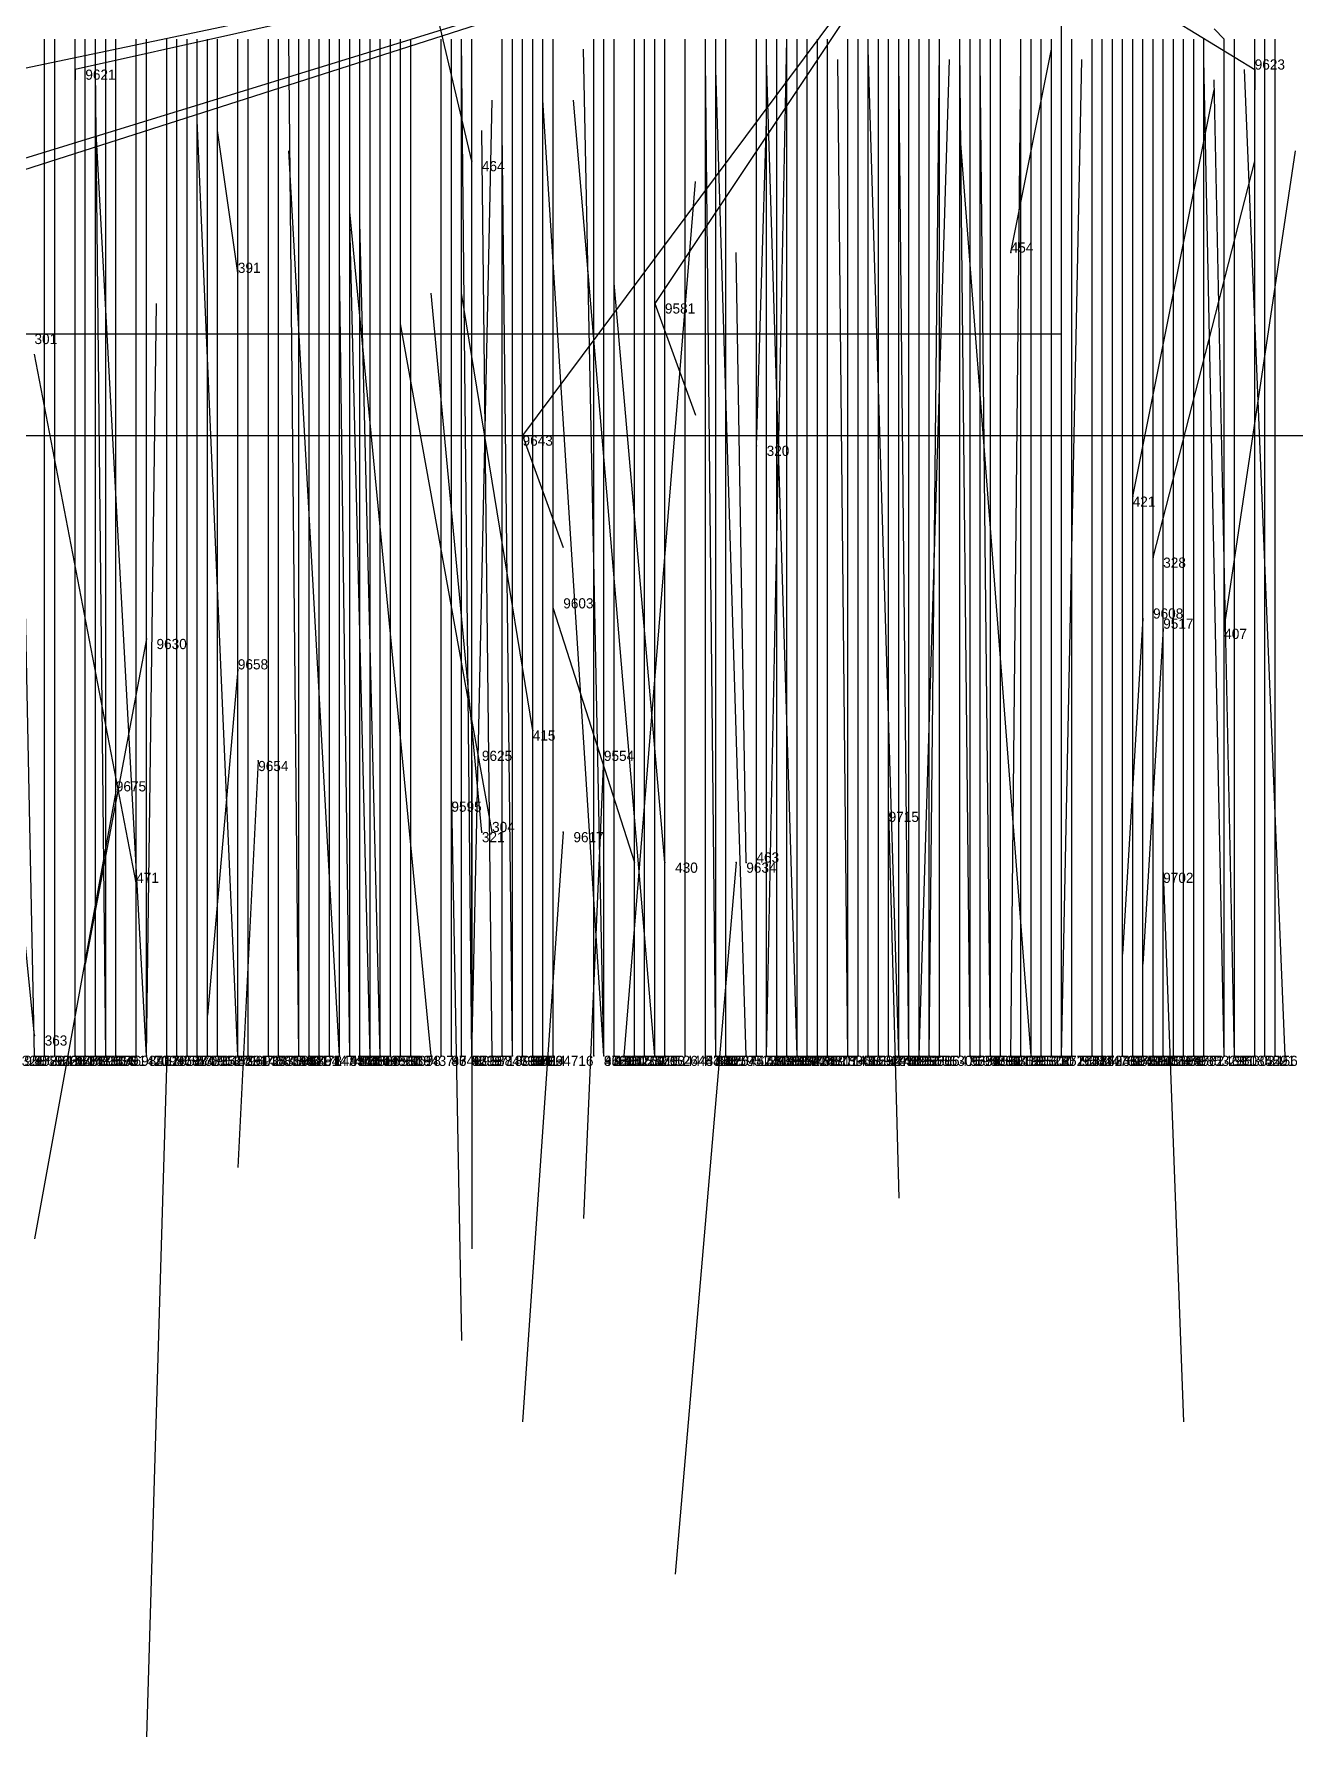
# Model space of a CAD drawing. Extents: x -0.07 to 1.1, y -0.07 to 1.1.
# Drawn here: x 0.315 to 0.439, y -0.067 to 0.1005 of the extents above; entities that cross this region are included whole.
import ezdxf

# ---------------------------------------------------------------- set-up
doc = ezdxf.new("R2010")
doc.units = 0
for name, color, linetype in [('Clients', 3, 'CONTINUOUS'), ('Facilities', 3, 'CONTINUOUS'), ('Facilities_lines', 3, 'CONTINUOUS'), ('Min_max_boxes', 1, 'CONTINUOUS'), ('Normals', 1, 'CONTINUOUS'), ('Source_points', 5, 'CONTINUOUS'), ('Text', 3, 'CONTINUOUS')]:
    doc.layers.add(name, color=color, linetype=linetype)

msp = doc.modelspace()

# ---------------------------------------------------------------- linework, layer by layer
at = {"layer": 'Clients', "color": 5}
for p in [(0.319, 0.097, 1), (0.435, 0.097, 1), (0.376, 0.074, 1), (0.363, 0.061, 1)]:
    msp.add_point(p, dxfattribs=at)
at = {"layer": 'Facilities', "color": 3}
for p in [(0.358, 0.088), (0.411, 0.079), (0.335, 0.077), (0.386, 0.06), (0.423, 0.055), (0.425, 0.049), (0.366, 0.044, 1), (0.424, 0.043, 1), (0.426, 0.042, 1), (0.432, 0.042), (0.326, 0.041, 1), (0.335, 0.038, 1), (0.364, 0.032), (0.337, 0.029, 1), (0.358, 0.029, 1), (0.371, 0.03, 1), (0.323, 0.026, 1), (0.356, 0.025, 1), (0.399, 0.024, 1), (0.359, 0.022), (0.36, 0.022), (0.367, 0.022, 1), (0.377, 0.019), (0.384, 0.019, 1), (0.385, 0.019), (0.325, 0.017), (0.426, 0.018, 1), (0.315, 0.002), (0.315, 0, 0.932), (0.316, 0, 0.652), (0.317, 0, 0.314), (0.317, 0, 0.78), (0.317, 0, 0.776), (0.319, 0, 0.247), (0.319, 0, 0.321), (0.319, 0, 0.682), (0.32, 0, 0.21), (0.32, 0, 0.373), (0.32, 0, 0.486), (0.321, 0, 0.423), (0.322, 0, 0.055), (0.322, 0, 0.09), (0.322, 0, 0.772), (0.323, 0, 0.309), (0.323, 0, 0.373), (0.325, 0, 0.502), (0.326, 0, 0.209), (0.326, 0, 0.026), (0.326, 0, 0.992), (0.326, 0, 0.778), (0.328, 0, 0.469), (0.328, 0, 0.997), (0.329, 0, 0.34), (0.329, 0, 0.661), (0.33, 0, 0.637), (0.331, 0, 0.423), (0.332, 0, 0.409), (0.332, 0, 0.762), (0.333, 0, 0.617), (0.335, 0, 0.032), (0.335, 0, 0.418), (0.335, 0, 0.714), (0.336, 0, 0.491), (0.336, 0, 0.916), (0.338, 0, 0.494), (0.338, 0, 0.691), (0.339, 0, 0.411), (0.339, 0, 0.42), (0.341, 0, 0.086), (0.341, 0, 0.15), (0.341, 0, 0.415), (0.341, 0, 0.866), (0.342, 0, 0.501), (0.342, 0, 0.401), (0.342, 0, 0.51), (0.343, 0, 0.385), (0.344, 0, 0.324), (0.345, 0, 0.026), (0.345, 0, 0.63), (0.346, 0, 0.72), (0.346, 0, 0.862), (0.346, 0, 0.998), (0.347, 0, 0.181), (0.347, 0, 0.498), (0.347, 0, 0.29), (0.347, 0, 0.438), (0.347, 0, 0.864), (0.348, 0, 0.996), (0.348, 0, 0.912), (0.348, 0, 0.762), (0.349, 0, 0.988), (0.349, 0, 0.876), (0.35, 0, 0.229), (0.35, 0, 0.608), (0.35, 0, 0.81), (0.351, 0, 0.661), (0.352, 0, 0.179), (0.352, 0, 0.816), (0.354, 0, 0.017), (0.355, 0, 0.242), (0.355, 0, 0.267), (0.355, 0, 0.448), (0.356, 0, 0.845), (0.357, 0, 0.498), (0.358, 0, 0.527), (0.358, 0, 0.921), (0.358, 0, 0.995), (0.358, 0, 0.964), (0.36, 0, 0.981), (0.361, 0, 0.307), (0.361, 0, 0.373), (0.362, 0, 0.389), (0.362, 0, 0.766), (0.362, 0, 0.98), (0.363, 0, 0.875), (0.363, 0, 0.859), (0.364, 0, 0.172), (0.364, 0, 0.312), (0.365, 0, 0.11), (0.366, 0, 0.474), (0.37, 0, 0.296), (0.371, 0, 0.219), (0.371, 0, 0.063), (0.371, 0, 0.906), (0.371, 0, 0.961), (0.372, 0, 0.308), (0.373, 0, 0.999), (0.374, 0, 0.302), (0.374, 0, 0.711), (0.374, 0, 0.603), (0.375, 0, 0.657), (0.376, 0, 0.038), (0.376, 0, 0.428), (0.377, 0, 0.572), (0.379, 0, 0.142), (0.381, 0, 0.24), (0.381, 0, 0.453), (0.381, 0, 0.306), (0.381, 0, 0.575), (0.382, 0, 0.064), (0.382, 0, 0.446), (0.382, 0, 0.292), (0.382, 0, 0.634), (0.383, 0, 0.562), (0.385, 0, 0.956), (0.386, 0, 0.321), (0.386, 0, 0.544), (0.386, 0, 0.744), (0.387, 0, 0.077), (0.387, 0, 0.12), (0.387, 0, 0.483), (0.387, 0, 0.872), (0.387, 0, 0.912), (0.388, 0, 0.772), (0.389, 0, 0.319), (0.389, 0, 0.322), (0.389, 0, 0.268), (0.389, 0, 0.913), (0.39, 0, 0.051), (0.39, 0, 0.453), (0.39, 0, 0.4), (0.39, 0, 0.886), (0.391, 0, 0.391), (0.391, 0, 0.547), (0.392, 0, 0.346), (0.392, 0, 0.394), (0.392, 0, 0.335), (0.393, 0, 0.652), (0.393, 0, 0.783), (0.395, 0, 0.236), (0.395, 0, 0.051), (0.395, 0, 0.664), (0.396, 0, 0.243), (0.397, 0, 0.911), (0.398, 0, 0.124), (0.398, 0, 0.723), (0.399, 0, 0.275), (0.4, 0, 0.299), (0.4, 0, 0.932), (0.401, 0, 0.072), (0.401, 0, 0.411), (0.401, 0, 0.516), (0.402, 0, 0.247), (0.402, 0, 0.968), (0.403, 0, 0.717), (0.403, 0, 0.951), (0.404, 0, 0.512), (0.406, 0, 0.283), (0.406, 0, 0.576), (0.406, 0, 0.876), (0.407, 0, 0.79), (0.407, 0, 0.861), (0.407, 0, 0.938), (0.408, 0, 0.141), (0.408, 0, 0.471), (0.409, 0, 0.067), (0.409, 0, 0.445), (0.409, 0, 0.594), (0.41, 0, 0.498), (0.41, 0, 0.71), (0.41, 0, 0.55), (0.411, 0, 0.075), (0.412, 0, 0.259), (0.413, 0, 0.022), (0.413, 0, 0.85), (0.414, 0, 0.21), (0.414, 0, 0.627), (0.415, 0, 0.105), (0.415, 0, 0.379), (0.415, 0, 0.369), (0.416, 0, 0.065), (0.416, 0, 0.764), (0.417, 0, 0.596), (0.417, 0, 0.841), (0.419, 0, 0.128), (0.419, 0, 0.229), (0.419, 0, 0.288), (0.419, 0, 0.751), (0.419, 0, 0.715), (0.42, 0, 0.463), (0.421, 0, 0.292), (0.421, 0, 0.323), (0.422, 0, 0.194), (0.423, 0, 0.073), (0.423, 0, 0.423), (0.423, 0, 0.814), (0.424, 0, 0.09), (0.424, 0, 0.454), (0.425, 0, 0.32), (0.425, 0, 0.626), (0.425, 0, 0.859), (0.425, 0, 0.905), (0.426, 0, 0.519), (0.427, 0, 0.557), (0.428, 0, 0.387), (0.429, 0, 0.405), (0.429, 0, 0.876), (0.43, 0, 0.635), (0.432, 0, 0.355), (0.432, 0, 0.965), (0.433, 0, 0.56), (0.433, 0, 0.981), (0.435, 0, 0.705), (0.436, 0, 0.157), (0.437, 0, 0.171), (0.438, 0, 0.968)]:
    msp.add_point(p, dxfattribs=at)
at = {"layer": 'Facilities_lines', "color": 3}
for q in [(0.261, 0.086, 1), (0.284, 0.079, 1), (0.298, 0.082, 1), (0.319, 0.097, 1), (0.363, 0.061, 1), (0.376, 0.074, 1), (0.435, 0.097, 1)]:
    msp.add_line((0.404, 0.116, 1), q, dxfattribs=at)
at = {"layer": 'Min_max_boxes', "color": 1}
for p, q in [((0.416, 0.071), (0.416, 0.218)), ((0.416, 0.071), (0.416, 0.218)), ((0.085, 0.071), (0.416, 0.071)), ((0.085, 0.071), (0.416, 0.071)), ((0.416, 0.071), (0.416, 0.071)), ((0.164, 0.061, 1), (0.552, 0.061, 1)), ((0.164, 0.061, 1), (0.552, 0.061, 1))]:
    msp.add_line(p, q, dxfattribs=at)
at = {"layer": 'Normals', "color": 1}
for p, q in [((0.358, 0.088), (0.354, 0.105, 0.098)), ((0.431, 0.101, 1), (0.432, 0.1, 1.1)), ((0.315, 0, 0.932), (0.313, 0.099, 0.922)), ((0.316, 0, 0.652), (0.316, 0.1, 0.652)), ((0.317, 0, 0.314), (0.317, 0.1, 0.314)), ((0.317, 0, 0.78), (0.317, 0.1, 0.78)), ((0.317, 0, 0.776), (0.317, 0.1, 0.776)), ((0.319, 0, 0.247), (0.319, 0.1, 0.247)), ((0.319, 0, 0.321), (0.319, 0.1, 0.321)), ((0.319, 0, 0.682), (0.319, 0.1, 0.682)), ((0.32, 0, 0.21), (0.32, 0.1, 0.21)), ((0.32, 0, 0.373), (0.32, 0.1, 0.373)), ((0.32, 0, 0.486), (0.32, 0.1, 0.486)), ((0.321, 0, 0.423), (0.321, 0.1, 0.423)), ((0.322, 0, 0.09), (0.322, 0.1, 0.093)), ((0.322, 0, 0.772), (0.322, 0.1, 0.772)), ((0.323, 0, 0.309), (0.323, 0.1, 0.309)), ((0.323, 0, 0.373), (0.323, 0.1, 0.373)), ((0.325, 0, 0.502), (0.325, 0.1, 0.502)), ((0.326, 0, 0.209), (0.326, 0.1, 0.209)), ((0.326, 0, 0.778), (0.326, 0.1, 0.778)), ((0.328, 0, 0.469), (0.328, 0.1, 0.469)), ((0.329, 0, 0.34), (0.329, 0.1, 0.34)), ((0.329, 0, 0.661), (0.329, 0.1, 0.661)), ((0.33, 0, 0.637), (0.33, 0.1, 0.637)), ((0.331, 0, 0.423), (0.331, 0.1, 0.423)), ((0.332, 0, 0.409), (0.332, 0.1, 0.409)), ((0.332, 0, 0.762), (0.332, 0.1, 0.762)), ((0.333, 0, 0.617), (0.333, 0.1, 0.617)), ((0.335, 0, 0.418), (0.335, 0.1, 0.418)), ((0.335, 0, 0.714), (0.335, 0.1, 0.714)), ((0.336, 0, 0.491), (0.336, 0.1, 0.491)), ((0.336, 0, 0.916), (0.336, 0.1, 0.916)), ((0.338, 0, 0.494), (0.338, 0.1, 0.494)), ((0.338, 0, 0.691), (0.338, 0.1, 0.691)), ((0.339, 0, 0.411), (0.339, 0.1, 0.411)), ((0.339, 0, 0.42), (0.339, 0.1, 0.42)), ((0.341, 0, 0.086), (0.34, 0.1, 0.094)), ((0.341, 0, 0.15), (0.341, 0.1, 0.15)), ((0.341, 0, 0.415), (0.341, 0.1, 0.415)), ((0.341, 0, 0.866), (0.341, 0.1, 0.866)), ((0.342, 0, 0.501), (0.342, 0.1, 0.501)), ((0.342, 0, 0.401), (0.342, 0.1, 0.401)), ((0.342, 0, 0.51), (0.342, 0.1, 0.51)), ((0.343, 0, 0.385), (0.343, 0.1, 0.385)), ((0.344, 0, 0.324), (0.344, 0.1, 0.324)), ((0.345, 0, 0.63), (0.345, 0.1, 0.63)), ((0.346, 0, 0.72), (0.346, 0.1, 0.72)), ((0.346, 0, 0.862), (0.346, 0.1, 0.862)), ((0.347, 0, 0.181), (0.347, 0.1, 0.181)), ((0.347, 0, 0.498), (0.347, 0.1, 0.498)), ((0.347, 0, 0.29), (0.347, 0.1, 0.29)), ((0.347, 0, 0.438), (0.347, 0.1, 0.438)), ((0.347, 0, 0.864), (0.347, 0.1, 0.864)), ((0.348, 0, 0.912), (0.348, 0.1, 0.912)), ((0.348, 0, 0.762), (0.348, 0.1, 0.762)), ((0.349, 0, 0.876), (0.349, 0.1, 0.876)), ((0.35, 0, 0.229), (0.35, 0.1, 0.229)), ((0.35, 0, 0.608), (0.35, 0.1, 0.608)), ((0.35, 0, 0.81), (0.35, 0.1, 0.81)), ((0.351, 0, 0.661), (0.351, 0.1, 0.661)), ((0.352, 0, 0.179), (0.352, 0.1, 0.179)), ((0.352, 0, 0.816), (0.352, 0.1, 0.816)), ((0.355, 0, 0.242), (0.355, 0.1, 0.242)), ((0.355, 0, 0.267), (0.355, 0.1, 0.267)), ((0.355, 0, 0.448), (0.355, 0.1, 0.448)), ((0.356, 0, 0.845), (0.356, 0.1, 0.845)), ((0.357, 0, 0.498), (0.357, 0.1, 0.498)), ((0.358, 0, 0.921), (0.357, 0.1, 0.915)), ((0.358, 0, 0.527), (0.358, 0.1, 0.527)), ((0.361, 0, 0.307), (0.361, 0.1, 0.307)), ((0.361, 0, 0.373), (0.361, 0.1, 0.373)), ((0.362, 0, 0.389), (0.362, 0.1, 0.389)), ((0.362, 0, 0.766), (0.362, 0.1, 0.766)), ((0.363, 0, 0.875), (0.363, 0.1, 0.875)), ((0.363, 0, 0.859), (0.363, 0.1, 0.859)), ((0.364, 0, 0.172), (0.364, 0.1, 0.172)), ((0.364, 0, 0.312), (0.364, 0.1, 0.312)), ((0.365, 0, 0.11), (0.365, 0.1, 0.11)), ((0.366, 0, 0.474), (0.366, 0.1, 0.474)), ((0.371, 0, 0.063), (0.369, 0.099, 0.078)), ((0.37, 0, 0.296), (0.37, 0.1, 0.296)), ((0.371, 0, 0.219), (0.371, 0.1, 0.219)), ((0.371, 0, 0.906), (0.371, 0.1, 0.906)), ((0.372, 0, 0.308), (0.372, 0.1, 0.308)), ((0.374, 0, 0.302), (0.374, 0.1, 0.302)), ((0.374, 0, 0.711), (0.374, 0.1, 0.711)), ((0.374, 0, 0.603), (0.374, 0.1, 0.603)), ((0.375, 0, 0.657), (0.375, 0.1, 0.657)), ((0.376, 0, 0.428), (0.376, 0.1, 0.428)), ((0.377, 0, 0.572), (0.377, 0.1, 0.572)), ((0.379, 0, 0.142), (0.379, 0.1, 0.142)), ((0.381, 0, 0.24), (0.381, 0.1, 0.24)), ((0.381, 0, 0.453), (0.381, 0.1, 0.453)), ((0.381, 0, 0.306), (0.381, 0.1, 0.306)), ((0.381, 0, 0.575), (0.381, 0.1, 0.575)), ((0.382, 0, 0.446), (0.382, 0.1, 0.446)), ((0.382, 0, 0.292), (0.382, 0.1, 0.292)), ((0.382, 0, 0.634), (0.382, 0.1, 0.634)), ((0.383, 0, 0.562), (0.383, 0.1, 0.562)), ((0.386, 0, 0.321), (0.386, 0.1, 0.321)), ((0.386, 0, 0.544), (0.386, 0.1, 0.544)), ((0.386, 0, 0.744), (0.386, 0.1, 0.744)), ((0.387, 0, 0.077), (0.389, 0.1, 0.086)), ((0.387, 0, 0.12), (0.387, 0.1, 0.12)), ((0.387, 0, 0.483), (0.387, 0.1, 0.483)), ((0.387, 0, 0.872), (0.387, 0.1, 0.872)), ((0.387, 0, 0.912), (0.387, 0.1, 0.909)), ((0.388, 0, 0.772), (0.388, 0.1, 0.772)), ((0.389, 0, 0.319), (0.389, 0.1, 0.319)), ((0.389, 0, 0.322), (0.389, 0.1, 0.322)), ((0.389, 0, 0.268), (0.389, 0.1, 0.268)), ((0.389, 0, 0.913), (0.389, 0.1, 0.908)), ((0.39, 0, 0.453), (0.39, 0.1, 0.453)), ((0.39, 0, 0.4), (0.39, 0.1, 0.4)), ((0.39, 0, 0.886), (0.39, 0.1, 0.886)), ((0.391, 0, 0.391), (0.391, 0.1, 0.391)), ((0.391, 0, 0.547), (0.391, 0.1, 0.547)), ((0.392, 0, 0.346), (0.392, 0.1, 0.346)), ((0.392, 0, 0.394), (0.392, 0.1, 0.394)), ((0.392, 0, 0.335), (0.392, 0.1, 0.335)), ((0.393, 0, 0.652), (0.393, 0.1, 0.652)), ((0.393, 0, 0.783), (0.393, 0.1, 0.783)), ((0.395, 0, 0.236), (0.395, 0.1, 0.236)), ((0.395, 0, 0.664), (0.395, 0.1, 0.664)), ((0.396, 0, 0.243), (0.396, 0.1, 0.243)), ((0.397, 0, 0.911), (0.397, 0.1, 0.909)), ((0.4, 0, 0.932), (0.397, 0.099, 0.921)), ((0.398, 0, 0.124), (0.398, 0.1, 0.124)), ((0.398, 0, 0.723), (0.398, 0.1, 0.723)), ((0.399, 0, 0.275), (0.399, 0.1, 0.275)), ((0.4, 0, 0.299), (0.4, 0.1, 0.299)), ((0.401, 0, 0.411), (0.401, 0.1, 0.411)), ((0.401, 0, 0.516), (0.401, 0.1, 0.516)), ((0.402, 0, 0.247), (0.402, 0.1, 0.247)), ((0.403, 0, 0.717), (0.403, 0.1, 0.717)), ((0.403, 0, 0.951), (0.404, 0.099, 0.935)), ((0.404, 0, 0.512), (0.404, 0.1, 0.512)), ((0.406, 0, 0.283), (0.406, 0.1, 0.283)), ((0.406, 0, 0.576), (0.406, 0.1, 0.576)), ((0.406, 0, 0.876), (0.406, 0.1, 0.876)), ((0.407, 0, 0.938), (0.406, 0.099, 0.927)), ((0.407, 0, 0.79), (0.407, 0.1, 0.79)), ((0.407, 0, 0.861), (0.407, 0.1, 0.861)), ((0.408, 0, 0.141), (0.408, 0.1, 0.141)), ((0.408, 0, 0.471), (0.408, 0.1, 0.471)), ((0.409, 0, 0.445), (0.409, 0.1, 0.445)), ((0.409, 0, 0.594), (0.409, 0.1, 0.594)), ((0.41, 0, 0.498), (0.41, 0.1, 0.498)), ((0.41, 0, 0.71), (0.41, 0.1, 0.71)), ((0.41, 0, 0.55), (0.41, 0.1, 0.55)), ((0.411, 0.079), (0.415, 0.099, 0.098)), ((0.412, 0, 0.259), (0.412, 0.1, 0.259)), ((0.413, 0, 0.85), (0.413, 0.1, 0.85)), ((0.414, 0, 0.21), (0.414, 0.1, 0.21)), ((0.414, 0, 0.627), (0.414, 0.1, 0.627)), ((0.415, 0, 0.105), (0.415, 0.1, 0.105)), ((0.415, 0, 0.379), (0.415, 0.1, 0.379)), ((0.415, 0, 0.369), (0.415, 0.1, 0.369)), ((0.416, 0, 0.764), (0.416, 0.1, 0.764)), ((0.417, 0, 0.596), (0.417, 0.1, 0.596)), ((0.417, 0, 0.841), (0.417, 0.1, 0.841)), ((0.419, 0, 0.128), (0.419, 0.1, 0.128)), ((0.419, 0, 0.229), (0.419, 0.1, 0.229)), ((0.419, 0, 0.288), (0.419, 0.1, 0.288)), ((0.419, 0, 0.751), (0.419, 0.1, 0.751)), ((0.419, 0, 0.715), (0.419, 0.1, 0.715)), ((0.42, 0, 0.463), (0.42, 0.1, 0.463)), ((0.421, 0, 0.292), (0.421, 0.1, 0.292)), ((0.421, 0, 0.323), (0.421, 0.1, 0.323)), ((0.422, 0, 0.194), (0.422, 0.1, 0.194)), ((0.423, 0, 0.423), (0.423, 0.1, 0.423)), ((0.423, 0, 0.814), (0.423, 0.1, 0.814)), ((0.423, 0, 0.073), (0.423, 0.099, 0.088)), ((0.424, 0, 0.09), (0.424, 0.1, 0.096)), ((0.424, 0, 0.454), (0.424, 0.1, 0.454)), ((0.425, 0, 0.32), (0.425, 0.1, 0.32)), ((0.425, 0, 0.626), (0.425, 0.1, 0.626)), ((0.425, 0, 0.859), (0.425, 0.1, 0.859)), ((0.425, 0, 0.905), (0.425, 0.1, 0.905)), ((0.426, 0, 0.519), (0.426, 0.1, 0.519)), ((0.427, 0, 0.557), (0.427, 0.1, 0.557)), ((0.428, 0, 0.387), (0.428, 0.1, 0.387)), ((0.429, 0, 0.405), (0.429, 0.1, 0.405)), ((0.429, 0, 0.876), (0.429, 0.1, 0.876)), ((0.43, 0, 0.635), (0.43, 0.1, 0.635)), ((0.432, 0, 0.355), (0.432, 0.1, 0.355)), ((0.433, 0, 0.56), (0.433, 0.1, 0.56)), ((0.435, 0, 0.705), (0.435, 0.1, 0.705)), ((0.436, 0, 0.157), (0.436, 0.1, 0.157)), ((0.437, 0, 0.171), (0.437, 0.1, 0.171)), ((0.382, 0, 0.064), (0.381, 0.098, 0.082)), ((0.39, 0, 0.051), (0.387, 0.098, 0.072)), ((0.395, 0, 0.051), (0.394, 0.098, 0.073)), ((0.401, 0, 0.072), (0.4, 0.098, 0.089)), ((0.402, 0, 0.968), (0.405, 0.098, 0.947)), ((0.409, 0, 0.067), (0.408, 0.098, 0.085)), ((0.411, 0, 0.075), (0.412, 0.098, 0.093)), ((0.416, 0, 0.065), (0.418, 0.098, 0.085)), ((0.432, 0, 0.965), (0.43, 0.098, 0.943)), ((0.319, 0.097, 1), (0.319, 0.096, 1.1)), ((0.322, 0, 0.055), (0.321, 0.097, 0.077)), ((0.385, 0, 0.956), (0.382, 0.097, 0.931)), ((0.433, 0, 0.981), (0.431, 0.096, 0.953)), ((0.438, 0, 0.968), (0.434, 0.097, 0.942)), ((0.435, 0.097, 1), (0.435, 0.095, 1.1)), ((0.358, 0, 0.964), (0.36, 0.094, 0.931)), ((0.371, 0, 0.961), (0.365, 0.094, 0.926)), ((0.376, 0, 0.038), (0.368, 0.094, 0.072)), ((0.423, 0.055), (0.431, 0.095, 0.091)), ((0.326, 0, 0.026), (0.321, 0.092, 0.064)), ((0.335, 0, 0.032), (0.331, 0.092, 0.07)), ((0.335, 0.077), (0.333, 0.091, 0.099)), ((0.36, 0, 0.981), (0.359, 0.091, 0.94)), ((0.362, 0, 0.98), (0.361, 0.091, 0.939)), ((0.386, 0.06), (0.387, 0.092, 0.095)), ((0.413, 0, 0.022), (0.406, 0.091, 0.064)), ((0.345, 0, 0.026), (0.34, 0.089, 0.072)), ((0.432, 0.042), (0.439, 0.089, 0.088)), ((0.425, 0.049), (0.435, 0.088, 0.091)), ((0.373, 0, 0.999), (0.38, 0.086, 0.949)), ((0.354, 0, 0.017), (0.346, 0.083, 0.073)), ((0.358, 0, 0.995), (0.358, 0.083, 0.938)), ((0.348, 0, 0.996), (0.346, 0.082, 0.938)), ((0.349, 0, 0.988), (0.347, 0.082, 0.93)), ((0.385, 0.019), (0.384, 0.079, 0.08)), ((0.346, 0, 0.998), (0.345, 0.078, 0.936)), ((0.377, 0.019), (0.372, 0.076, 0.082)), ((0.326, 0, 0.992), (0.327, 0.074, 0.925)), ((0.359, 0.022), (0.354, 0.075, 0.085)), ((0.364, 0.032), (0.357, 0.075, 0.09)), ((0.376, 0.074, 1), (0.38, 0.063, 1.099)), ((0.315, 0.002), (0.308, 0.072, 0.071)), ((0.36, 0.022), (0.351, 0.072, 0.086)), ((0.325, 0.017), (0.315, 0.069, 0.085)), ((0.363, 0.061, 1), (0.367, 0.05, 1.099)), ((0.366, 0.044, 1), (0.374, 0.019, 1.096)), ((0.424, 0.043, 1), (0.422, 0.01, 1.094)), ((0.426, 0.042, 1), (0.424, 0.009, 1.094)), ((0.326, 0.041, 1), (0.32, 0.009, 1.095)), ((0.335, 0.038, 1), (0.332, 0.004, 1.094)), ((0.337, 0.029, 1), (0.335, -0.011, 1.092)), ((0.358, 0.029, 1), (0.358, -0.019, 1.087)), ((0.371, 0.03, 1), (0.369, -0.016, 1.089)), ((0.323, 0.026, 1), (0.315, -0.018, 1.089)), ((0.356, 0.025, 1), (0.357, -0.028, 1.085)), ((0.399, 0.024, 1), (0.4, -0.014, 1.093)), ((0.367, 0.022, 1), (0.363, -0.036, 1.081)), ((0.384, 0.019, 1), (0.378, -0.051, 1.071)), ((0.426, 0.018, 1), (0.428, -0.036, 1.085)), ((0.328, 0, 0.997), (0.326, -0.067, 1.072))]:
    msp.add_line(p, q, dxfattribs=at)
at = {"layer": 'Source_points', "color": 5}
for p in [(0.319, 0.097, 1), (0.435, 0.097, 1), (0.358, 0.088), (0.411, 0.079), (0.335, 0.077), (0.376, 0.074, 1), (0.363, 0.061, 1), (0.386, 0.06), (0.423, 0.055), (0.425, 0.049), (0.366, 0.044, 1), (0.424, 0.043, 1), (0.426, 0.042, 1), (0.432, 0.042), (0.326, 0.041, 1), (0.335, 0.038, 1), (0.364, 0.032), (0.337, 0.029, 1), (0.358, 0.029, 1), (0.371, 0.03, 1), (0.323, 0.026, 1), (0.356, 0.025, 1), (0.399, 0.024, 1), (0.359, 0.022), (0.36, 0.022), (0.367, 0.022, 1), (0.377, 0.019), (0.384, 0.019, 1), (0.385, 0.019), (0.325, 0.017), (0.426, 0.018, 1), (0.315, 0.002), (0.315, 0, 0.932), (0.316, 0, 0.652), (0.317, 0, 0.314), (0.317, 0, 0.78), (0.317, 0, 0.776), (0.319, 0, 0.247), (0.319, 0, 0.321), (0.319, 0, 0.682), (0.32, 0, 0.21), (0.32, 0, 0.373), (0.32, 0, 0.486), (0.321, 0, 0.423), (0.322, 0, 0.055), (0.322, 0, 0.09), (0.322, 0, 0.772), (0.323, 0, 0.309), (0.323, 0, 0.373), (0.325, 0, 0.502), (0.326, 0, 0.209), (0.326, 0, 0.026), (0.326, 0, 0.992), (0.326, 0, 0.778), (0.328, 0, 0.469), (0.328, 0, 0.997), (0.329, 0, 0.34), (0.329, 0, 0.661), (0.33, 0, 0.637), (0.331, 0, 0.423), (0.332, 0, 0.409), (0.332, 0, 0.762), (0.333, 0, 0.617), (0.335, 0, 0.032), (0.335, 0, 0.418), (0.335, 0, 0.714), (0.336, 0, 0.491), (0.336, 0, 0.916), (0.338, 0, 0.494), (0.338, 0, 0.691), (0.339, 0, 0.411), (0.339, 0, 0.42), (0.341, 0, 0.086), (0.341, 0, 0.15), (0.341, 0, 0.415), (0.341, 0, 0.866), (0.342, 0, 0.501), (0.342, 0, 0.401), (0.342, 0, 0.51), (0.343, 0, 0.385), (0.344, 0, 0.324), (0.345, 0, 0.026), (0.345, 0, 0.63), (0.346, 0, 0.72), (0.346, 0, 0.862), (0.346, 0, 0.998), (0.347, 0, 0.181), (0.347, 0, 0.498), (0.347, 0, 0.29), (0.347, 0, 0.438), (0.347, 0, 0.864), (0.348, 0, 0.996), (0.348, 0, 0.912), (0.348, 0, 0.762), (0.349, 0, 0.988), (0.349, 0, 0.876), (0.35, 0, 0.229), (0.35, 0, 0.608), (0.35, 0, 0.81), (0.351, 0, 0.661), (0.352, 0, 0.179), (0.352, 0, 0.816), (0.354, 0, 0.017), (0.355, 0, 0.242), (0.355, 0, 0.267), (0.355, 0, 0.448), (0.356, 0, 0.845), (0.357, 0, 0.498), (0.358, 0, 0.527), (0.358, 0, 0.921), (0.358, 0, 0.995), (0.358, 0, 0.964), (0.36, 0, 0.981), (0.361, 0, 0.307), (0.361, 0, 0.373), (0.362, 0, 0.389), (0.362, 0, 0.766), (0.362, 0, 0.98), (0.363, 0, 0.875), (0.363, 0, 0.859), (0.364, 0, 0.172), (0.364, 0, 0.312), (0.365, 0, 0.11), (0.366, 0, 0.474), (0.37, 0, 0.296), (0.371, 0, 0.219), (0.371, 0, 0.063), (0.371, 0, 0.906), (0.371, 0, 0.961), (0.372, 0, 0.308), (0.373, 0, 0.999), (0.374, 0, 0.302), (0.374, 0, 0.711), (0.374, 0, 0.603), (0.375, 0, 0.657), (0.376, 0, 0.038), (0.376, 0, 0.428), (0.377, 0, 0.572), (0.379, 0, 0.142), (0.381, 0, 0.24), (0.381, 0, 0.453), (0.381, 0, 0.306), (0.381, 0, 0.575), (0.382, 0, 0.064), (0.382, 0, 0.446), (0.382, 0, 0.292), (0.382, 0, 0.634), (0.383, 0, 0.562), (0.385, 0, 0.956), (0.386, 0, 0.321), (0.386, 0, 0.544), (0.386, 0, 0.744), (0.387, 0, 0.077), (0.387, 0, 0.12), (0.387, 0, 0.483), (0.387, 0, 0.872), (0.387, 0, 0.912), (0.388, 0, 0.772), (0.389, 0, 0.319), (0.389, 0, 0.322), (0.389, 0, 0.268), (0.389, 0, 0.913), (0.39, 0, 0.051), (0.39, 0, 0.453), (0.39, 0, 0.4), (0.39, 0, 0.886), (0.391, 0, 0.391), (0.391, 0, 0.547), (0.392, 0, 0.346), (0.392, 0, 0.394), (0.392, 0, 0.335), (0.393, 0, 0.652), (0.393, 0, 0.783), (0.395, 0, 0.236), (0.395, 0, 0.051), (0.395, 0, 0.664), (0.396, 0, 0.243), (0.397, 0, 0.911), (0.398, 0, 0.124), (0.398, 0, 0.723), (0.399, 0, 0.275), (0.4, 0, 0.299), (0.4, 0, 0.932), (0.401, 0, 0.072), (0.401, 0, 0.411), (0.401, 0, 0.516), (0.402, 0, 0.247), (0.402, 0, 0.968), (0.403, 0, 0.717), (0.403, 0, 0.951), (0.404, 0, 0.512), (0.406, 0, 0.283), (0.406, 0, 0.576), (0.406, 0, 0.876), (0.407, 0, 0.79), (0.407, 0, 0.861), (0.407, 0, 0.938), (0.408, 0, 0.141), (0.408, 0, 0.471), (0.409, 0, 0.067), (0.409, 0, 0.445), (0.409, 0, 0.594), (0.41, 0, 0.498), (0.41, 0, 0.71), (0.41, 0, 0.55), (0.411, 0, 0.075), (0.412, 0, 0.259), (0.413, 0, 0.022), (0.413, 0, 0.85), (0.414, 0, 0.21), (0.414, 0, 0.627), (0.415, 0, 0.105), (0.415, 0, 0.379), (0.415, 0, 0.369), (0.416, 0, 0.065), (0.416, 0, 0.764), (0.417, 0, 0.596), (0.417, 0, 0.841), (0.419, 0, 0.128), (0.419, 0, 0.229), (0.419, 0, 0.288), (0.419, 0, 0.751), (0.419, 0, 0.715), (0.42, 0, 0.463), (0.421, 0, 0.292), (0.421, 0, 0.323), (0.422, 0, 0.194), (0.423, 0, 0.073), (0.423, 0, 0.423), (0.423, 0, 0.814), (0.424, 0, 0.09), (0.424, 0, 0.454), (0.425, 0, 0.32), (0.425, 0, 0.626), (0.425, 0, 0.859), (0.425, 0, 0.905), (0.426, 0, 0.519), (0.427, 0, 0.557), (0.428, 0, 0.387), (0.429, 0, 0.405), (0.429, 0, 0.876), (0.43, 0, 0.635), (0.432, 0, 0.355), (0.432, 0, 0.965), (0.433, 0, 0.56), (0.433, 0, 0.981), (0.435, 0, 0.705), (0.436, 0, 0.157), (0.437, 0, 0.171), (0.438, 0, 0.968)]:
    msp.add_point(p, dxfattribs=at)

# ---------------------------------------------------------------- texts
at = {"layer": 'Text', "color": 3}
for s, p in [('9623', (0.435, 0.097, 1)), ('9621', (0.32, 0.096, 1)), ('464', (0.359, 0.087)), ('454', (0.411, 0.079)), ('391', (0.335, 0.077)), ('9581', (0.377, 0.073, 1)), ('301', (0.315, 0.07)), ('9643', (0.363, 0.06, 1)), ('320', (0.387, 0.059)), ('421', (0.423, 0.054)), ('328', (0.426, 0.048)), ('9603', (0.367, 0.044, 1)), ('9608', (0.425, 0.043, 1)), ('9517', (0.426, 0.042, 1)), ('407', (0.432, 0.041)), ('9630', (0.327, 0.04, 1)), ('9658', (0.335, 0.038, 1)), ('415', (0.364, 0.031)), ('9654', (0.337, 0.028, 1)), ('9625', (0.359, 0.029, 1)), ('9554', (0.371, 0.029, 1)), ('9675', (0.323, 0.026, 1)), ('9595', (0.356, 0.024, 1)), ('9715', (0.399, 0.023, 1)), ('321', (0.359, 0.021)), ('304', (0.36, 0.022)), ('9617', (0.368, 0.021, 1)), ('430', (0.378, 0.018)), ('9634', (0.385, 0.018, 1)), ('463', (0.386, 0.019)), ('471', (0.325, 0.017)), ('9702', (0.426, 0.017, 1)), ('363', (0.316, 0.001)), ('5325', (0.313, -0.001, 0.547)), ('9586', (0.314, -0.001, 0.95)), ('458', (0.315, -0.001, 0.209)), ('4736', (0.315, -0.001, 0.351)), ('9722', (0.315, -0.001, 0.932)), ('5260', (0.317, -0.001, 0.652)), ('9528', (0.317, -0.001, 0.78)), ('9636', (0.317, -0.001, 0.776)), ('4773', (0.318, -0.001, 0.314)), ('4776', (0.319, -0.001, 0.321)), ('5268', (0.319, -0.001, 0.682)), ('288', (0.319, -0.001, 0.247)), ('4793', (0.32, -0.001, 0.373)), ('4780', (0.321, -0.001, 0.423)), ('4805', (0.321, -0.001, 0.486)), ('318', (0.321, -0.001, 0.21)), ('9616', (0.322, -0.001, 0.772)), ('4751', (0.323, -0.001, 0.373)), ('355', (0.323, -0.001, 0.055)), ('399', (0.323, -0.001, 0.09)), ('4698', (0.324, -0.001, 0.309)), ('420', (0.326, -0.001, 0.026)), ('4719', (0.326, -0.001, 0.502)), ('412', (0.327, -0.001, 0.209)), ('9518', (0.327, -0.001, 0.992)), ('9570', (0.327, -0.001, 0.778)), ('4687', (0.329, -0.001, 0.34)), ('4778', (0.329, -0.001, 0.469)), ('9598', (0.329, -0.001, 0.997)), ('5270', (0.33, -0.001, 0.661)), ('4785', (0.331, -0.001, 0.423)), ('5332', (0.331, -0.001, 0.637)), ('4704', (0.332, -0.001, 0.409)), ('9637', (0.333, -0.001, 0.762)), ('5271', (0.334, -0.001, 0.617)), ('4791', (0.335, -0.001, 0.418)), ('359', (0.335, -0.001, 0.032)), ('5284', (0.335, -0.001, 0.714)), ('9693', (0.336, -0.001, 0.916)), ('4724', (0.337, -0.001, 0.491)), ('4683', (0.338, -0.001, 0.494)), ('4759', (0.339, -0.001, 0.42)), ('5310', (0.339, -0.001, 0.691)), ('4746', (0.34, -0.001, 0.411)), ('482', (0.341, -0.001, 0.15)), ('344', (0.341, -0.001, 0.086)), ('9541', (0.341, -0.001, 0.866)), ('4794', (0.342, -0.001, 0.401)), ('4804', (0.342, -0.001, 0.415)), ('5351', (0.342, -0.001, 0.51)), ('4784', (0.343, -0.001, 0.501)), ('4714', (0.343, -0.001, 0.385)), ('4747', (0.345, -0.001, 0.324)), ('457', (0.346, -0.001, 0.026)), ('5315', (0.346, -0.001, 0.63)), ('9542', (0.346, -0.001, 0.862)), ('9717', (0.346, -0.001, 0.998)), ('4684', (0.347, -0.001, 0.498)), ('4786', (0.347, -0.001, 0.438)), ('5267', (0.347, -0.001, 0.72)), ('9529', (0.347, -0.001, 0.864)), ('4686', (0.348, -0.001, 0.29)), ('336', (0.348, -0.001, 0.181)), ('9527', (0.348, -0.001, 0.996)), ('9668', (0.348, -0.001, 0.762)), ('9539', (0.349, -0.001, 0.988)), ('9565', (0.349, -0.001, 0.912)), ('432', (0.35, -0.001, 0.229)), ('9550', (0.35, -0.001, 0.876)), ('9687', (0.35, -0.001, 0.81)), ('5319', (0.351, -0.001, 0.608)), ('5338', (0.351, -0.001, 0.661)), ('467', (0.352, -0.001, 0.179)), ('9698', (0.352, -0.001, 0.816)), ('437', (0.354, -0.001, 0.017)), ('4740', (0.356, -0.001, 0.267)), ('4749', (0.356, -0.001, 0.448)), ('334', (0.356, -0.001, 0.242)), ('9642', (0.356, -0.001, 0.845)), ('4718', (0.358, -0.001, 0.498)), ('5299', (0.358, -0.001, 0.527)), ('9593', (0.358, -0.001, 0.964)), ('9538', (0.359, -0.001, 0.921)), ('9587', (0.359, -0.001, 0.995)), ('9718', (0.36, -0.001, 0.981)), ('4693', (0.362, -0.001, 0.389)), ('4739', (0.362, -0.001, 0.373)), ('4711', (0.362, -0.001, 0.307)), ('9525', (0.363, -0.001, 0.766)), ('9551', (0.363, -0.001, 0.875)), ('9649', (0.363, -0.001, 0.98)), ('460', (0.364, -0.001, 0.172)), ('4796', (0.364, -0.001, 0.312)), ('9689', (0.364, -0.001, 0.859)), ('414', (0.365, -0.001, 0.11)), ('4716', (0.367, -0.001, 0.474)), ('4729', (0.371, -0.001, 0.296)), ('368', (0.371, -0.001, 0.219)), ('9566', (0.371, -0.001, 0.906)), ('431', (0.372, -0.001, 0.063)), ('9700', (0.372, -0.001, 0.961)), ('4802', (0.373, -0.001, 0.308)), ('9613', (0.373, -0.001, 0.999)), ('4754', (0.374, -0.001, 0.302)), ('5262', (0.374, -0.001, 0.711)), ('5323', (0.375, -0.001, 0.603)), ('401', (0.376, -0.001, 0.038)), ('4700', (0.376, -0.001, 0.428)), ('5253', (0.376, -0.001, 0.657)), ('5264', (0.378, -0.001, 0.572)), ('444', (0.379, -0.001, 0.142)), ('4712', (0.381, -0.001, 0.453)), ('4715', (0.381, -0.001, 0.306)), ('348', (0.381, -0.001, 0.24)), ('5320', (0.381, -0.001, 0.575)), ('4705', (0.382, -0.001, 0.446)), ('347', (0.382, -0.001, 0.064)), ('5287', (0.382, -0.001, 0.634)), ('4707', (0.383, -0.001, 0.292)), ('5254', (0.383, -0.001, 0.562)), ('9512', (0.385, -0.001, 0.956)), ('4741', (0.386, -0.001, 0.321)), ('5274', (0.386, -0.001, 0.544)), ('453', (0.387, -0.001, 0.077)), ('4738', (0.387, -0.001, 0.483)), ('5318', (0.387, -0.001, 0.744)), ('479', (0.388, -0.001, 0.12)), ('9589', (0.388, -0.001, 0.872)), ('9716', (0.388, -0.001, 0.912)), ('4734', (0.389, -0.001, 0.322)), ('4717', (0.389, -0.001, 0.319)), ('9575', (0.389, -0.001, 0.772)), ('4742', (0.39, -0.001, 0.268)), ('9627', (0.39, -0.001, 0.913)), ('4781', (0.391, -0.001, 0.453)), ('4788', (0.391, -0.001, 0.4)), ('4775', (0.391, -0.001, 0.391)), ('342', (0.391, -0.001, 0.051)), ('5343', (0.391, -0.001, 0.547)), ('9622', (0.391, -0.001, 0.886)), ('4757', (0.392, -0.001, 0.394)), ('4701', (0.393, -0.001, 0.346)), ('4801', (0.393, -0.001, 0.335)), ('5317', (0.393, -0.001, 0.652)), ('9714', (0.394, -0.001, 0.783)), ('396', (0.395, -0.001, 0.236)), ('5305', (0.395, -0.001, 0.664)), ('433', (0.396, -0.001, 0.051)), ('419', (0.397, -0.001, 0.243)), ('9632', (0.397, -0.001, 0.911)), ('5327', (0.398, -0.001, 0.723)), ('294', (0.398, -0.001, 0.124)), ('4743', (0.399, -0.001, 0.275)), ('4783', (0.4, -0.001, 0.299)), ('9578', (0.4, -0.001, 0.932)), ('4682', (0.401, -0.001, 0.411)), ('356', (0.401, -0.001, 0.072)), ('5281', (0.401, -0.001, 0.516)), ('9665', (0.402, -0.001, 0.968)), ('358', (0.403, -0.001, 0.247)), ('5316', (0.403, -0.001, 0.717)), ('9605', (0.403, -0.001, 0.951)), ('5306', (0.405, -0.001, 0.512)), ('4769', (0.406, -0.001, 0.283)), ('5337', (0.407, -0.001, 0.576)), ('9576', (0.407, -0.001, 0.79)), ('9639', (0.407, -0.001, 0.861)), ('9652', (0.407, -0.001, 0.876)), ('9674', (0.407, -0.001, 0.938)), ('461', (0.409, -0.001, 0.141)), ('4685', (0.409, -0.001, 0.471)), ('4799', (0.409, -0.001, 0.445)), ('380', (0.409, -0.001, 0.067)), ('5334', (0.409, -0.001, 0.594)), ('5321', (0.41, -0.001, 0.55)), ('4755', (0.411, -0.001, 0.498)), ('5312', (0.411, -0.001, 0.71)), ('4795', (0.412, -0.001, 0.259)), ('411', (0.412, -0.001, 0.075)), ('393', (0.413, -0.001, 0.022)), ('9552', (0.413, -0.001, 0.85)), ('5307', (0.414, -0.001, 0.627)), ('311', (0.415, -0.001, 0.21)), ('330', (0.415, -0.001, 0.105)), ('4727', (0.416, -0.001, 0.379)), ('4771', (0.416, -0.001, 0.369)), ('371', (0.416, -0.001, 0.065)), ('9526', (0.416, -0.001, 0.764)), ('5272', (0.418, -0.001, 0.596)), ('9584', (0.418, -0.001, 0.841)), ('416', (0.419, -0.001, 0.229)), ('4760', (0.419, -0.001, 0.288)), ('387', (0.419, -0.001, 0.128)), ('5263', (0.419, -0.001, 0.751)), ('5342', (0.419, -0.001, 0.715)), ('4733', (0.421, -0.001, 0.463)), ('4761', (0.421, -0.001, 0.323)), ('4694', (0.422, -0.001, 0.292)), ('350', (0.422, -0.001, 0.194)), ('4723', (0.423, -0.001, 0.423)), ('9557', (0.423, -0.001, 0.814)), ('481', (0.424, -0.001, 0.073)), ('4690', (0.424, -0.001, 0.454)), ('450', (0.425, -0.001, 0.09)), ('9572', (0.425, -0.001, 0.905)), ('4689', (0.426, -0.001, 0.32)), ('5336', (0.426, -0.001, 0.626)), ('9515', (0.426, -0.001, 0.859)), ('5278', (0.427, -0.001, 0.557)), ('5350', (0.427, -0.001, 0.519)), ('4798', (0.428, -0.001, 0.387)), ('4762', (0.429, -0.001, 0.405)), ('9571', (0.429, -0.001, 0.876)), ('5328', (0.431, -0.001, 0.635)), ('4691', (0.432, -0.001, 0.355)), ('9618', (0.433, -0.001, 0.965)), ('9703', (0.433, -0.001, 0.981)), ('5303', (0.434, -0.001, 0.56)), ('452', (0.436, -0.001, 0.157)), ('5291', (0.436, -0.001, 0.705)), ('456', (0.437, -0.001, 0.171))]:
    msp.add_text(s, height=0.001, dxfattribs=at).set_placement(p)

doc.saveas('drawing.dxf')
